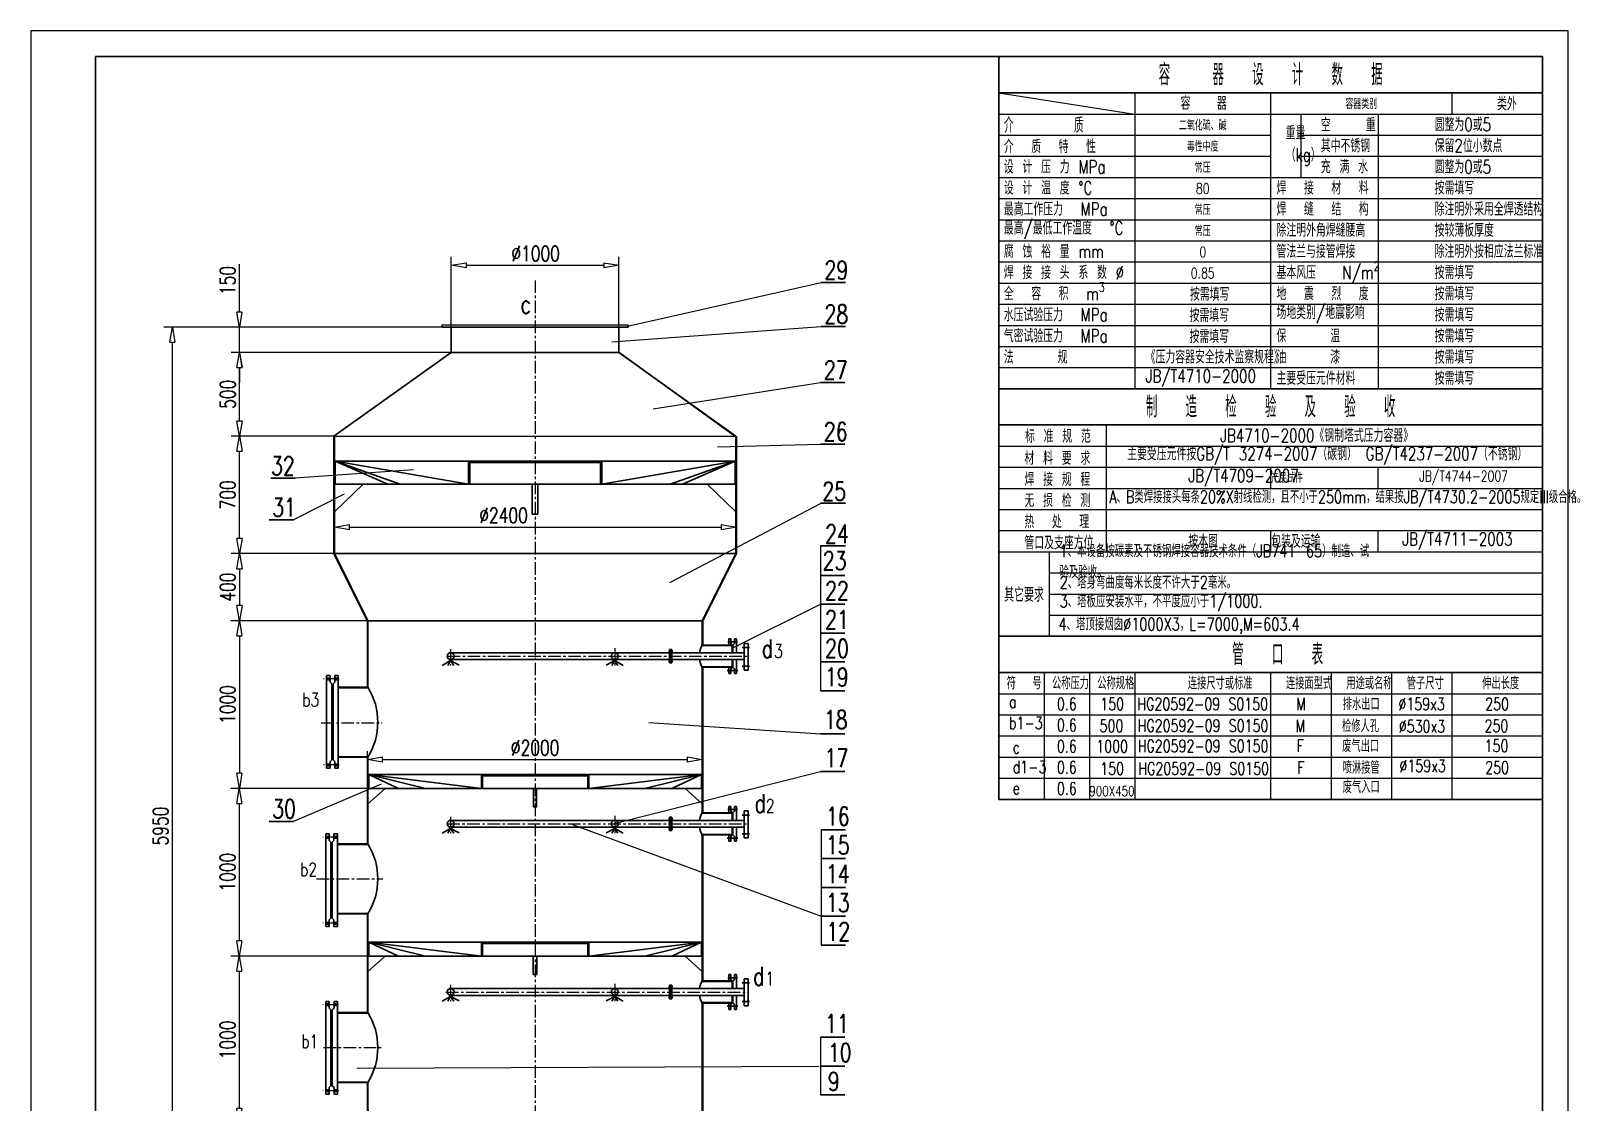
# Model space of a CAD drawing. Header units: inches. Extents: x -49906 to 274435, y 31852 to 49661.
# Drawn here: x 84216 to 93386, y 38444 to 44834 of the extents above; entities that cross this region are included whole.
import ezdxf
from ezdxf.enums import TextEntityAlignment as Align

# ---------------------------------------------------------------- set-up
doc = ezdxf.new("R2010")
doc.units = ezdxf.units.IN
doc.header["$LTSCALE"] = 60
doc.header["$MEASUREMENT"] = 0
doc.linetypes.add('CENTER', pattern=[2, 1.25, -0.25, 0.25, -0.25])
for name, color, linetype in [('cen', 1, 'CENTER'), ('文字', 3, 'Continuous'), ('细实线', 7, 'Continuous')]:
    doc.layers.add(name, color=color, linetype=linetype)
doc.layers.add('粗实线', color=7, linetype='Continuous', lineweight=30)
doc.styles.get("Standard").update_dxf_attribs({"font": 'txt.shx', "width": 0.75, "bigfont": 'hztxt.shx'})
doc.styles.add('中文', font='txt.shx', dxfattribs={"width": 0.75, "bigfont": 'gbcbig.shx'})
doc.dimstyles.new('ST1-1', dxfattribs={"dimtxt": 90, "dimasz": 90, "dimexe": 50, "dimexo": 0, "dimgap": 25, "dimtad": 1, "dimtxsty": 'Standard', "dimblk": 'CLOSEDBLANK', "dimcen": 3, "dimadec": 0, "dimazin": 0, "dimtfac": 1, "dimtmove": 0, "dimatfit": 3, "dimfxl": 1, "dimarcsym": 1})

# ---------------------------------------------------------------- blocks, each defined once
blk = doc.blocks.new('_CLOSEDBLANK')
at = {"color": 0, "linetype": 'ByBlock'}
for p, q in [((-1, 0.17), (0, 0)), ((-1, 0.17), (-1, -0.17)), ((0, 0), (-1, -0.17))]:
    blk.add_line(p, q, dxfattribs=at)
blk = doc.blocks.new('*D278')
at = {"layer": 'Defpoints', "color": 0}
for p in [(85461, 43065.7), (86670, 43065.7), (86527.5, 42915.7)]:
    blk.add_point(p, dxfattribs=at)
at = {"layer": '细实线', "color": 0, "lineweight": -2}
for p, q in [((85461, 43155.7), (85461, 43441.9)), ((86670, 43065.7), (85411, 43065.7)), ((85461, 42915.7), (85461, 43065.7)), ((86527.5, 42915.7), (85411, 42915.7)), ((85461, 42825.7), (85461, 42735.7))]:
    blk.add_line(p, q, dxfattribs=at)
at = {"layer": '细实线', "color": 0, "lineweight": -2, "xscale": 90, "yscale": 90, "zscale": 90}
for p, rotation in [((85461, 43065.7), 270), ((85461, 42915.7), 90)]:
    blk.add_blockref('_CLOSEDBLANK', p, dxfattribs=dict(at, rotation=rotation))
at = {"layer": '细实线', "color": 0, "insert": (85391, 43343.8), "char_height": 90, "attachment_point": 5, "rotation": 90, "style": '中文'}
blk.add_mtext('150', dxfattribs=at)
blk = doc.blocks.new('*D302')
at = {"layer": 'Defpoints', "color": 0}
for p in [(85461.2, 42415.7), (86027.5, 42415.7), (86027.5, 41715.7)]:
    blk.add_point(p, dxfattribs=at)
at = {"layer": '细实线', "color": 0, "lineweight": -2}
for p, q in [((86027.5, 42415.7), (85411.2, 42415.7)), ((85461.2, 41805.7), (85461.2, 42325.7)), ((86027.5, 41715.7), (85411.2, 41715.7))]:
    blk.add_line(p, q, dxfattribs=at)
at = {"layer": '细实线', "color": 0, "lineweight": -2, "xscale": 90, "yscale": 90, "zscale": 90}
for p, rotation in [((85461.2, 42415.7), 90), ((85461.2, 41715.7), 270)]:
    blk.add_blockref('_CLOSEDBLANK', p, dxfattribs=dict(at, rotation=rotation))
at = {"layer": '细实线', "color": 0, "insert": (85391.2, 42065.7), "char_height": 90, "attachment_point": 5, "rotation": 90, "style": '中文'}
blk.add_mtext('700', dxfattribs=at)
blk = doc.blocks.new('*D303')
at = {"layer": 'Defpoints', "color": 0}
for p in [(86227.5, 41315.7), (85460.5, 40315.7), (86227.5, 40315.7)]:
    blk.add_point(p, dxfattribs=at)
at = {"layer": '细实线', "color": 0, "lineweight": -2}
for p, q in [((86227.5, 41315.7), (85410.5, 41315.7)), ((85460.5, 41225.7), (85460.5, 40405.7)), ((86227.5, 40315.7), (85410.5, 40315.7))]:
    blk.add_line(p, q, dxfattribs=at)
at = {"layer": '细实线', "color": 0, "lineweight": -2, "xscale": 90, "yscale": 90, "zscale": 90}
for p, rotation in [((85460.5, 41315.7), 90), ((85460.5, 40315.7), 270)]:
    blk.add_blockref('_CLOSEDBLANK', p, dxfattribs=dict(at, rotation=rotation))
at = {"layer": '细实线', "color": 0, "insert": (85390.5, 40815.7), "char_height": 90, "attachment_point": 5, "rotation": 90, "style": '中文'}
blk.add_mtext('1000', dxfattribs=at)
blk = doc.blocks.new('*D279')
at = {"layer": 'Defpoints', "color": 0}
for p in [(86027.5, 41715.7), (85461.2, 41315.7), (86027.5, 41315.7)]:
    blk.add_point(p, dxfattribs=at)
at = {"layer": '细实线', "color": 0, "lineweight": -2}
for p, q in [((86027.5, 41715.7), (85411.2, 41715.7)), ((85461.2, 41625.7), (85461.2, 41405.7)), ((86027.5, 41315.7), (85411.2, 41315.7))]:
    blk.add_line(p, q, dxfattribs=at)
at = {"layer": '细实线', "color": 0, "lineweight": -2, "xscale": 90, "yscale": 90, "zscale": 90}
for p, rotation in [((85461.2, 41715.7), 90), ((85461.2, 41315.7), 270)]:
    blk.add_blockref('_CLOSEDBLANK', p, dxfattribs=dict(at, rotation=rotation))
at = {"layer": '细实线', "color": 0, "insert": (85391.2, 41515.7), "char_height": 90, "attachment_point": 5, "rotation": 90, "style": '中文'}
blk.add_mtext('400', dxfattribs=at)
blk = doc.blocks.new('*D280')
at = {"layer": 'Defpoints', "color": 0}
for p in [(85461.7, 42915.7), (86724.5, 42915.7), (86027.5, 42415.7)]:
    blk.add_point(p, dxfattribs=at)
at = {"layer": '细实线', "color": 0, "lineweight": -2}
for p, q in [((86724.5, 42915.7), (85411.7, 42915.7)), ((85461.7, 42505.7), (85461.7, 42825.7)), ((86027.5, 42415.7), (85411.7, 42415.7))]:
    blk.add_line(p, q, dxfattribs=at)
at = {"layer": '细实线', "color": 0, "lineweight": -2, "xscale": 90, "yscale": 90, "zscale": 90}
for p, rotation in [((85461.7, 42915.7), 90), ((85461.7, 42415.7), 270)]:
    blk.add_blockref('_CLOSEDBLANK', p, dxfattribs=dict(at, rotation=rotation))
at = {"layer": '细实线', "color": 0, "insert": (85391.7, 42665.7), "char_height": 90, "attachment_point": 5, "rotation": 90, "style": '中文'}
blk.add_mtext('500', dxfattribs=at)
blk = doc.blocks.new('*D304')
at = {"layer": 'Defpoints', "color": 0}
for p in [(86227.5, 40315.7), (85459.9, 39315.7), (86227.5, 39315.7)]:
    blk.add_point(p, dxfattribs=at)
at = {"layer": '细实线', "color": 0, "lineweight": -2}
for p, q in [((86227.5, 40315.7), (85409.9, 40315.7)), ((85459.9, 40225.7), (85459.9, 39405.7)), ((86227.5, 39315.7), (85409.9, 39315.7))]:
    blk.add_line(p, q, dxfattribs=at)
at = {"layer": '细实线', "color": 0, "lineweight": -2, "xscale": 90, "yscale": 90, "zscale": 90}
for p, rotation in [((85459.9, 40315.7), 90), ((85459.9, 39315.7), 270)]:
    blk.add_blockref('_CLOSEDBLANK', p, dxfattribs=dict(at, rotation=rotation))
at = {"layer": '细实线', "color": 0, "insert": (85389.9, 39815.7), "char_height": 90, "attachment_point": 5, "rotation": 90, "style": '中文'}
blk.add_mtext('1000', dxfattribs=at)
blk = doc.blocks.new('*D281')
at = {"layer": 'Defpoints', "color": 0}
for p in [(86449.5, 39315.7), (85459.9, 38315.7), (85681.9, 38315.7)]:
    blk.add_point(p, dxfattribs=at)
at = {"layer": '细实线', "color": 0, "lineweight": -2}
for p, q in [((86449.5, 39315.7), (85409.9, 39315.7)), ((85459.9, 39225.7), (85459.9, 38405.7)), ((85681.9, 38315.7), (85409.9, 38315.7))]:
    blk.add_line(p, q, dxfattribs=at)
at = {"layer": '细实线', "color": 0, "lineweight": -2, "xscale": 90, "yscale": 90, "zscale": 90}
for p, rotation in [((85459.9, 39315.7), 90), ((85459.9, 38315.7), 270)]:
    blk.add_blockref('_CLOSEDBLANK', p, dxfattribs=dict(at, rotation=rotation))
at = {"layer": '细实线', "color": 0, "insert": (85389.9, 38815.7), "char_height": 90, "attachment_point": 5, "rotation": 90, "style": '中文'}
blk.add_mtext('1000', dxfattribs=at)
blk = doc.blocks.new('*D283')
at = {"layer": 'Defpoints', "color": 0}
for p in [(85060.9, 43065.7), (86402.5, 43065.7), (86402.5, 37115.7)]:
    blk.add_point(p, dxfattribs=at)
at = {"layer": '细实线', "color": 0, "lineweight": -2}
for p, q in [((86402.5, 43065.7), (85010.9, 43065.7)), ((85060.9, 37205.7), (85060.9, 42975.7)), ((86402.5, 37115.7), (85010.9, 37115.7))]:
    blk.add_line(p, q, dxfattribs=at)
at = {"layer": '细实线', "color": 0, "lineweight": -2, "xscale": 90, "yscale": 90, "zscale": 90}
for p, rotation in [((85060.9, 43065.7), 90), ((85060.9, 37115.7), 270)]:
    blk.add_blockref('_CLOSEDBLANK', p, dxfattribs=dict(at, rotation=rotation))
at = {"layer": '细实线', "color": 0, "insert": (84990.9, 40090.7), "char_height": 90, "attachment_point": 5, "rotation": 90, "style": '中文'}
blk.add_mtext('5950', dxfattribs=at)
blk = doc.blocks.new('*D275')
at = {"layer": 'Defpoints', "color": 0}
for p in [(87724.5, 43435.1), (86724.5, 42915.7), (87724.5, 42915.7)]:
    blk.add_point(p, dxfattribs=at)
at = {"layer": '细实线', "color": 0, "lineweight": -2}
for p, q in [((86724.5, 42915.7), (86724.5, 43485.1)), ((87724.5, 42915.7), (87724.5, 43485.1)), ((86814.5, 43435.1), (87634.5, 43435.1))]:
    blk.add_line(p, q, dxfattribs=at)
at = {"layer": '细实线', "color": 0, "lineweight": -2, "xscale": 90, "yscale": 90, "zscale": 90, "rotation": 180}
blk.add_blockref('_CLOSEDBLANK', (86724.5, 43435.1), dxfattribs=at)
at = {"layer": '细实线', "color": 0, "lineweight": -2, "xscale": 90, "yscale": 90, "zscale": 90}
blk.add_blockref('_CLOSEDBLANK', (87724.5, 43435.1), dxfattribs=at)
at = {"layer": '细实线', "color": 0, "insert": (87227.5, 43505.1), "char_height": 90, "attachment_point": 5, "style": '中文'}
blk.add_mtext('%%C1000', dxfattribs=at)
blk = doc.blocks.new('*D276')
at = {"layer": 'Defpoints', "color": 0}
for p in [(86027.5, 42415.7), (88424.5, 42416.9), (88424.5, 41873.4)]:
    blk.add_point(p, dxfattribs=at)
at = {"layer": '细实线', "color": 0, "lineweight": -2}
for p, q in [((86027.5, 42415.7), (86027.5, 41823.4)), ((88424.5, 42416.9), (88424.5, 41823.4)), ((86117.5, 41873.4), (88334.5, 41873.4))]:
    blk.add_line(p, q, dxfattribs=at)
at = {"layer": '细实线', "color": 0, "lineweight": -2, "xscale": 90, "yscale": 90, "zscale": 90, "rotation": 180}
blk.add_blockref('_CLOSEDBLANK', (86027.5, 41873.4), dxfattribs=at)
at = {"layer": '细实线', "color": 0, "lineweight": -2, "xscale": 90, "yscale": 90, "zscale": 90}
blk.add_blockref('_CLOSEDBLANK', (88424.5, 41873.4), dxfattribs=at)
at = {"layer": '细实线', "color": 0, "insert": (87036.2, 41943.4), "char_height": 90, "attachment_point": 5, "style": '中文'}
blk.add_mtext('%%C2400', dxfattribs=at)
blk = doc.blocks.new('*D277')
at = {"layer": 'Defpoints', "color": 0}
for p in [(88221.5, 40635.2), (88221.5, 40487.5), (86224.5, 40346.1)]:
    blk.add_point(p, dxfattribs=at)
at = {"layer": '细实线', "color": 0, "lineweight": -2}
for p, q in [((88221.5, 40635.2), (88221.5, 40437.5)), ((86224.5, 40346.1), (86224.5, 40537.5)), ((86314.5, 40487.5), (88131.5, 40487.5))]:
    blk.add_line(p, q, dxfattribs=at)
at = {"layer": '细实线', "color": 0, "lineweight": -2, "xscale": 90, "yscale": 90, "zscale": 90, "rotation": 180}
blk.add_blockref('_CLOSEDBLANK', (86224.5, 40487.5), dxfattribs=at)
at = {"layer": '细实线', "color": 0, "lineweight": -2, "xscale": 90, "yscale": 90, "zscale": 90}
blk.add_blockref('_CLOSEDBLANK', (88221.5, 40487.5), dxfattribs=at)
at = {"layer": '细实线', "color": 0, "insert": (87224.5, 40557.5), "char_height": 90, "attachment_point": 5, "style": '中文'}
blk.add_mtext('%%C2000', dxfattribs=at)

msp = doc.modelspace()

# ---------------------------------------------------------------- linework, layer by layer
at = {"layer": 'cen'}
for p, q in [((87224.514, 43344.926), (87224.514, 37038.003)), ((86702.637, 41104.181), (88496.478, 41104.181)), ((86720.721, 41146.744), (86720.721, 41048.62)), ((87699.285, 41151.441), (87699.285, 41048.62)), ((88020.477, 41134.348), (88045.155, 41134.348)), ((88020.481, 41074.04), (88045.707, 41074.04)), ((86055.386, 40968.574), (85962.454, 40968.574)), ((85949.153, 40707.37), (86312.072, 40707.37)), ((86055.386, 40455.008), (85962.454, 40455.008)), ((86700.158, 40104.181), (88496.478, 40104.181)), ((86720.721, 40146.73), (86720.721, 40048.605)), ((87699.285, 40151.427), (87699.285, 40048.605)), ((88020.477, 40134.348), (88045.155, 40134.348)), ((88020.481, 40074.04), (88045.707, 40074.04)), ((86050.83, 40024.351), (85957.898, 40024.351)), ((85920.815, 39776.293), (86315.272, 39776.293)), ((86050.83, 39510.785), (85957.898, 39510.785)), ((86692.588, 39101.181), (88496.478, 39101.181)), ((86720.721, 39144.75), (86720.721, 39046.625)), ((87699.285, 39149.447), (87699.285, 39046.625)), ((88020.477, 39131.348), (88045.155, 39131.348)), ((88020.481, 39071.04), (88045.707, 39071.04)), ((86050.903, 39025.695), (85957.971, 39025.695)), ((85962.114, 38769.924), (86307.652, 38769.924)), ((86050.903, 38512.129), (85957.971, 38512.129))]:
    msp.add_line(p, q, dxfattribs=at)
at = {"layer": '文字'}
msp.add_lwpolyline([(84216.48, 44833.694), (84216.48, 31851.534), (93385.806, 31851.534), (93385.806, 44833.694)], close=True, dxfattribs=at)
at = {"layer": '粗实线'}
for p, q in [((89990.5, 44679.328), (89990.5, 40250.043)), ((89990.5, 44679.328), (93231.44, 44679.328)), ((89990.5, 44463.265), (93231.44, 44463.265)), ((88929.539, 43332.538), (89074.539, 43332.538)), ((87779.024, 43078.602), (86670.004, 43079.539)), ((86670.004, 43079.539), (86670.004, 43065.693)), ((87779.024, 43065.693), (86670.004, 43065.693)), ((86724.514, 42915.693), (86724.514, 43064.451)), ((87724.514, 42915.693), (87724.514, 43064.451)), ((87779.024, 43078.602), (87779.024, 43065.693)), ((88929.539, 43069.521), (89074.539, 43069.521)), ((86724.514, 42915.693), (86024.514, 42416.936)), ((86724.514, 42915.693), (87724.514, 42915.693)), ((87724.514, 42915.693), (88421.514, 42415.693)), ((87726.246, 42914.451), (88418.514, 42414.451)), ((88925.784, 42735.669), (89070.784, 42735.669)), ((89990.5, 42698.753), (93231.44, 42698.753)), ((89990.5, 42482.69), (93231.44, 42482.69)), ((86024.514, 42416.936), (86024.514, 41714.985)), ((86027.514, 42415.693), (88418.514, 42414.451)), ((86027.514, 42415.693), (86027.514, 41715.693)), ((88421.514, 42415.693), (88421.514, 41715.693)), ((88424.514, 42416.936), (88424.514, 41714.985)), ((88925.784, 42368.676), (89070.784, 42368.676)), ((86032.461, 42267.161), (86420.146, 42128.865)), ((86032.461, 42267.161), (86827.356, 42128.865)), ((86032.461, 42128.865), (86032.461, 42267.161)), ((86032.461, 42267.161), (86345.085, 42128.865)), ((86827.356, 42128.865), (86827.356, 42267.161)), ((86835.573, 42258.886), (86827.356, 42267.161)), ((86835.573, 42128.865), (86835.573, 42258.886)), ((86835.573, 42258.886), (87224.514, 42258.886)), ((87613.455, 42258.886), (87224.514, 42258.886)), ((87613.455, 42258.886), (87621.672, 42267.161)), ((87613.455, 42128.865), (87613.455, 42258.886)), ((88416.567, 42267.161), (87621.672, 42128.865)), ((87621.672, 42128.865), (87621.672, 42267.161)), ((88416.567, 42267.161), (88028.882, 42128.865)), ((88416.567, 42267.161), (88103.943, 42128.865)), ((88416.567, 42128.865), (88416.567, 42267.161)), ((85793.949, 42164.693), (85648.949, 42164.693)), ((86198.518, 42128.865), (86027.514, 41963.888)), ((88250.51, 42128.865), (88421.514, 41963.888)), ((88925.784, 42016.436), (89076.319, 42016.436)), ((85783.099, 41916.848), (85638.099, 41916.848)), ((87206.761, 41951.053), (87241.177, 41951.053)), ((88925.784, 41762.549), (89076.319, 41762.549)), ((86024.831, 41714.352), (86024.514, 41714.985)), ((86024.831, 41714.352), (86224.514, 41314.985)), ((86027.514, 41715.693), (88421.514, 41715.693)), ((86027.514, 41715.693), (86227.514, 41315.693)), ((88421.514, 41715.693), (88221.514, 41315.693)), ((88424.197, 41714.352), (88224.514, 41314.985)), ((88925.784, 41585.295), (89070.784, 41585.295)), ((88925.784, 41413.377), (89070.784, 41413.377)), ((86224.514, 41314.985), (86224.514, 40918.43)), ((86227.514, 41315.693), (87921.514, 41315.693)), ((86227.514, 41315.693), (86227.514, 41315.693)), ((86227.514, 41315.693), (86227.514, 41315.693)), ((86227.514, 41315.693), (86227.514, 40918.43)), ((87861.175, 41315.693), (88221.514, 41315.693)), ((88221.514, 41315.693), (88221.514, 41170.158)), ((88224.514, 41314.985), (88224.514, 41170.158)), ((88372.827, 41189.154), (88432.273, 41189.154)), ((88380.562, 41207.832), (88380.562, 41170.158)), ((88392.177, 41207.832), (88380.562, 41207.832)), ((88392.177, 41179.224), (88392.177, 41207.832)), ((88400.552, 41170.158), (88392.177, 41179.224)), ((88404.524, 41170.158), (88412.9, 41179.224)), ((88412.9, 41207.832), (88424.514, 41207.832)), ((88412.9, 41179.224), (88412.9, 41207.832)), ((88424.514, 41207.832), (88424.514, 41124.181)), ((88470.988, 41179.893), (88470.988, 41124.893)), ((88495.853, 41179.893), (88470.988, 41179.893)), ((88495.853, 41124.893), (88495.853, 41179.893)), ((88495.853, 41124.893), (88495.853, 41179.893)), ((88925.784, 41241.459), (89070.784, 41241.459)), ((89990.5, 41222.325), (93231.44, 41222.325)), ((86713.564, 41084.181), (88025.893, 41084.181)), ((86716.257, 41124.181), (88025.893, 41124.181)), ((88025.893, 41144.586), (88025.893, 41063.776)), ((88025.893, 41144.586), (88040.748, 41144.586)), ((88033.321, 41144.586), (88033.321, 41063.776)), ((88040.748, 41144.586), (88040.748, 41063.776)), ((88040.748, 41124.181), (88470.988, 41124.181)), ((88040.748, 41084.181), (88470.988, 41084.181)), ((88219.704, 41167.158), (88400.552, 41167.158)), ((88221.514, 41170.158), (88400.552, 41170.158)), ((88400.552, 41124.181), (88400.552, 41170.158)), ((88400.552, 41084.181), (88400.552, 41038.204)), ((88404.524, 41124.181), (88404.524, 41170.158)), ((88404.524, 41084.181), (88404.524, 41038.204)), ((88424.514, 41000.531), (88424.514, 41084.181)), ((88503.313, 41155.532), (88458.556, 41155.532)), ((88470.988, 41124.893), (88470.988, 41019.893)), ((88495.853, 41124.893), (88495.853, 41154.409)), ((88495.853, 41124.893), (88495.853, 41154.409)), ((88495.853, 41019.893), (88495.853, 41124.893)), ((85981.166, 40988.218), (85981.166, 40732.041)), ((86001.307, 40988.218), (85981.166, 40988.218)), ((86001.307, 40948.324), (86001.307, 40988.218)), ((86029.546, 40948.324), (86029.546, 40988.218)), ((86029.546, 40988.218), (86049.686, 40988.218)), ((86049.686, 40988.218), (86049.686, 40489.041)), ((86720.721, 41077.252), (86670.543, 41048.68)), ((86720.721, 41077.252), (86703.219, 41048.68)), ((86720.721, 41077.252), (86738.816, 41049.051)), ((86720.721, 41077.252), (86771.485, 41049.733)), ((87699.285, 41077.252), (87648.521, 41049.733)), ((87699.285, 41077.252), (87681.19, 41049.051)), ((87699.285, 41077.252), (87716.788, 41048.68)), ((87699.285, 41077.252), (87749.464, 41048.68)), ((88025.893, 41063.776), (88040.748, 41063.776)), ((88219.704, 41041.204), (88400.552, 41041.204)), ((88221.514, 41038.204), (88221.514, 40170.158)), ((88221.514, 41038.204), (88400.552, 41038.204)), ((88224.514, 41038.204), (88224.514, 40170.158)), ((88369.376, 41019.209), (88433.098, 41019.209)), ((88380.562, 41000.531), (88380.562, 41038.204)), ((88392.177, 41000.531), (88380.562, 41000.531)), ((88400.552, 41038.204), (88392.177, 41029.138)), ((88392.177, 41029.138), (88392.177, 41000.531)), ((88404.524, 41038.204), (88412.9, 41029.138)), ((88412.9, 41029.138), (88412.9, 41000.531)), ((88412.9, 41000.531), (88424.514, 41000.531)), ((88503.313, 41044.255), (88458.556, 41044.255)), ((88495.853, 41019.893), (88470.988, 41019.893)), ((88925.784, 41069.54), (89070.784, 41069.54)), ((89990.5, 41006.263), (93231.44, 41006.263)), ((86001.307, 40973.637), (85981.166, 40973.637)), ((86001.307, 40963.512), (85981.166, 40963.512)), ((86001.307, 40948.324), (86011.432, 40938.199)), ((86011.432, 40732.041), (86011.432, 40938.199)), ((86029.546, 40948.324), (86019.421, 40938.199)), ((86019.421, 40732.041), (86019.421, 40938.199)), ((86019.421, 40485.383), (86019.421, 40914.291)), ((86029.546, 40973.637), (86049.686, 40973.637)), ((86029.546, 40963.512), (86049.686, 40963.512)), ((86050.881, 40918.43), (86227.514, 40918.43)), ((86050.881, 40915.43), (86229.331, 40915.43)), ((88925.784, 40897.622), (89070.784, 40897.622)), ((85981.166, 40809.83), (85981.166, 40435.364)), ((86011.432, 40485.383), (86011.432, 40801.225)), ((88925.784, 40641.484), (89070.784, 40641.484)), ((85981.166, 40489.041), (85981.166, 40435.364)), ((86001.307, 40460.07), (85981.166, 40460.07)), ((86001.307, 40449.945), (85981.166, 40449.945)), ((86001.307, 40475.258), (86011.432, 40485.383)), ((86001.307, 40435.364), (86001.307, 40475.258)), ((86029.546, 40475.258), (86019.421, 40485.383)), ((86029.546, 40435.364), (86029.546, 40475.258)), ((86029.546, 40460.07), (86049.686, 40460.07)), ((86029.546, 40449.945), (86049.686, 40449.945)), ((86049.686, 40489.041), (86049.686, 40435.364)), ((86049.686, 40489.041), (86049.686, 40435.364)), ((86050.881, 40504.454), (86229.331, 40504.454)), ((86050.881, 40501.454), (86227.514, 40501.454)), ((86224.514, 40501.454), (86224.514, 39981.072)), ((86227.514, 40501.454), (86227.514, 39981.072)), ((86001.307, 40435.364), (85981.166, 40435.364)), ((86029.546, 40435.364), (86049.686, 40435.364)), ((86232.993, 40399.21), (86232.993, 40315.693)), ((86232.993, 40399.21), (86409.804, 40315.693)), ((86232.993, 40399.21), (86570.284, 40315.693)), ((86232.993, 40399.21), (86904.312, 40315.693)), ((86904.312, 40399.21), (86904.312, 40315.693)), ((86910.261, 40391.02), (86904.312, 40399.21)), ((86910.261, 40391.02), (86910.261, 40315.693)), ((86910.261, 40391.02), (87224.514, 40391.02)), ((87538.767, 40391.02), (87224.514, 40391.02)), ((87538.767, 40391.02), (87544.716, 40399.21)), ((87538.767, 40391.02), (87538.767, 40315.693)), ((87544.716, 40399.21), (87544.716, 40315.693)), ((88216.035, 40399.21), (87544.716, 40315.693)), ((88216.035, 40399.21), (87878.744, 40315.693)), ((88216.035, 40399.21), (88039.224, 40315.693)), ((88216.035, 40399.21), (88216.035, 40315.693)), ((88925.784, 40415.719), (89070.784, 40415.719)), ((86227.514, 40222.889), (86330.312, 40315.693)), ((88220.14, 40224.13), (88118.716, 40315.693)), ((88219.704, 40167.158), (88400.552, 40167.158)), ((88221.514, 40170.158), (88400.552, 40170.158)), ((88372.827, 40189.154), (88432.273, 40189.154)), ((88380.562, 40207.832), (88380.562, 40170.158)), ((88392.177, 40207.832), (88380.562, 40207.832)), ((88392.177, 40179.224), (88392.177, 40207.832)), ((88400.552, 40170.158), (88392.177, 40179.224)), ((88400.552, 40124.181), (88400.552, 40170.158)), ((88404.524, 40170.158), (88412.9, 40179.224)), ((88404.524, 40124.181), (88404.524, 40170.158)), ((88412.9, 40207.832), (88424.514, 40207.832)), ((88412.9, 40179.224), (88412.9, 40207.832)), ((88424.514, 40207.832), (88424.514, 40124.181)), ((88470.988, 40180.76), (88470.988, 40125.76)), ((88495.853, 40180.76), (88470.988, 40180.76)), ((88495.853, 40125.76), (88495.853, 40180.76)), ((88495.853, 40125.76), (88495.853, 40180.76)), ((89990.5, 40250.043), (93231.44, 40250.043)), ((89990.5, 40250.043), (93231.44, 40250.043)), ((85783.099, 40118.961), (85638.099, 40118.961)), ((86720.721, 40077.238), (86670.543, 40048.665)), ((86720.721, 40077.238), (86703.219, 40048.665)), ((86716.87, 40124.181), (88025.893, 40124.181)), ((86720.721, 40077.238), (86738.816, 40049.037)), ((86720.721, 40077.238), (86771.485, 40049.719)), ((86724.943, 40084.181), (88025.893, 40084.181)), ((87699.285, 40077.238), (87648.521, 40049.719)), ((87699.285, 40077.238), (87681.19, 40049.037)), ((87699.285, 40077.238), (87716.788, 40048.665)), ((87699.285, 40077.238), (87749.464, 40048.665)), ((88025.893, 40144.586), (88025.893, 40063.776)), ((88025.893, 40144.586), (88040.748, 40144.586)), ((88033.321, 40144.586), (88033.321, 40063.776)), ((88040.748, 40144.586), (88040.748, 40063.776)), ((88040.748, 40124.181), (88470.988, 40124.181)), ((88040.748, 40084.181), (88470.988, 40084.181)), ((88400.552, 40084.181), (88400.552, 40038.204)), ((88404.524, 40084.181), (88404.524, 40038.204)), ((88424.514, 40000.531), (88424.514, 40084.181)), ((88503.313, 40156.399), (88458.556, 40156.399)), ((88470.988, 40125.76), (88470.988, 40020.76)), ((88495.853, 40125.76), (88495.853, 40155.277)), ((88495.853, 40125.76), (88495.853, 40155.277)), ((88495.853, 40020.76), (88495.853, 40125.76)), ((85976.61, 40043.995), (85976.61, 39787.818)), ((85996.751, 40043.995), (85976.61, 40043.995)), ((85996.751, 40029.414), (85976.61, 40029.414)), ((85996.751, 40019.289), (85976.61, 40019.289)), ((85996.751, 40004.101), (85996.751, 40043.995)), ((85996.751, 40004.101), (86006.876, 39993.976)), ((86006.876, 39787.818), (86006.876, 39993.976)), ((86024.989, 40004.101), (86014.864, 39993.976)), ((86014.864, 39787.818), (86014.864, 39993.976)), ((86024.989, 40004.101), (86024.989, 40043.995)), ((86024.989, 40043.995), (86045.13, 40043.995)), ((86024.989, 40029.414), (86045.13, 40029.414)), ((86024.989, 40019.289), (86045.13, 40019.289)), ((86045.13, 40043.995), (86045.13, 39544.818)), ((86050.881, 39984.072), (86227.514, 39984.072)), ((86050.881, 39981.072), (86229.331, 39981.072)), ((88025.893, 40063.776), (88040.748, 40063.776)), ((88219.704, 40041.204), (88400.552, 40041.204)), ((88221.514, 40038.204), (88221.514, 39167.158)), ((88221.514, 40038.204), (88400.552, 40038.204)), ((88224.514, 40038.204), (88224.514, 39167.158)), ((88369.376, 40019.209), (88433.098, 40019.209)), ((88380.562, 40000.531), (88380.562, 40038.204)), ((88392.177, 40000.531), (88380.562, 40000.531)), ((88400.552, 40038.204), (88392.177, 40029.138)), ((88392.177, 40029.138), (88392.177, 40000.531)), ((88404.524, 40038.204), (88412.9, 40029.138)), ((88412.9, 40029.138), (88412.9, 40000.531)), ((88412.9, 40000.531), (88424.514, 40000.531)), ((88503.313, 40045.122), (88458.556, 40045.122)), ((88495.853, 40020.76), (88470.988, 40020.76)), ((88930.633, 40068.542), (89075.633, 40068.542)), ((86014.864, 39541.16), (86014.864, 39970.068)), ((88930.633, 39896.623), (89075.633, 39896.623)), ((85976.61, 39865.607), (85976.61, 39491.141)), ((86006.876, 39541.16), (86006.876, 39857.002)), ((88930.633, 39724.705), (89075.633, 39724.705)), ((85976.61, 39544.818), (85976.61, 39491.141)), ((85996.751, 39531.035), (86006.876, 39541.16)), ((85996.751, 39491.141), (85996.751, 39531.035)), ((86024.989, 39531.035), (86014.864, 39541.16)), ((86024.989, 39491.141), (86024.989, 39531.035)), ((86045.13, 39544.818), (86045.13, 39491.141)), ((86045.13, 39544.818), (86045.13, 39491.141)), ((86050.881, 39570.097), (86229.331, 39570.097)), ((86050.881, 39567.097), (86227.514, 39567.097)), ((86224.514, 39567.097), (86224.514, 38978.411)), ((86227.514, 39567.097), (86227.514, 38978.411)), ((88930.633, 39552.787), (89075.633, 39552.787)), ((85996.751, 39515.847), (85976.61, 39515.847)), ((85996.751, 39505.722), (85976.61, 39505.722)), ((85996.751, 39491.141), (85976.61, 39491.141)), ((86024.989, 39515.847), (86045.13, 39515.847)), ((86024.989, 39505.722), (86045.13, 39505.722)), ((86024.989, 39491.141), (86045.13, 39491.141)), ((86232.993, 39399.21), (86232.993, 39315.693)), ((86232.993, 39399.21), (86409.804, 39315.693)), ((86232.993, 39399.21), (86570.284, 39315.693)), ((86232.993, 39399.21), (86904.312, 39315.693)), ((86904.312, 39399.21), (86904.312, 39315.693)), ((86910.261, 39391.02), (86904.312, 39399.21)), ((86910.261, 39391.02), (86910.261, 39315.693)), ((86910.261, 39391.02), (87224.514, 39391.02)), ((87538.767, 39391.02), (87224.514, 39391.02)), ((87538.767, 39391.02), (87544.716, 39399.21)), ((87538.767, 39391.02), (87538.767, 39315.693)), ((87544.716, 39399.21), (87544.716, 39315.693)), ((88216.035, 39399.21), (87544.716, 39315.693)), ((88216.035, 39399.21), (87878.744, 39315.693)), ((88216.035, 39399.21), (88039.224, 39315.693)), ((88216.035, 39399.21), (88216.035, 39315.693)), ((88930.633, 39380.868), (89075.633, 39380.868)), ((86227.514, 39222.889), (86330.312, 39315.693)), ((88221.514, 39222.889), (88118.716, 39315.693)), ((88219.704, 39164.158), (88400.552, 39164.158)), ((88221.514, 39167.158), (88400.552, 39167.158)), ((88372.827, 39186.154), (88432.273, 39186.154)), ((88380.562, 39204.832), (88380.562, 39167.158)), ((88392.177, 39204.832), (88380.562, 39204.832)), ((88392.177, 39176.224), (88392.177, 39204.832)), ((88400.552, 39167.158), (88392.177, 39176.224)), ((88400.552, 39121.181), (88400.552, 39167.158)), ((88404.524, 39167.158), (88412.9, 39176.224)), ((88404.524, 39121.181), (88404.524, 39167.158)), ((88412.9, 39204.832), (88424.514, 39204.832)), ((88412.9, 39176.224), (88412.9, 39204.832)), ((88424.514, 39204.832), (88424.514, 39121.181)), ((88503.313, 39154.985), (88458.556, 39154.985)), ((88470.988, 39179.347), (88470.988, 39124.347)), ((88495.853, 39179.347), (88470.988, 39179.347)), ((88495.853, 39124.347), (88495.853, 39179.347)), ((88495.853, 39124.347), (88495.853, 39179.347)), ((88495.853, 39124.347), (88495.853, 39153.863)), ((88495.853, 39124.347), (88495.853, 39153.863)), ((86720.721, 39075.257), (86670.543, 39046.685)), ((86720.721, 39075.257), (86703.219, 39046.685)), ((86713.097, 39121.181), (88025.893, 39121.181)), ((86713.564, 39081.181), (88025.893, 39081.181)), ((86720.721, 39075.257), (86738.816, 39047.057)), ((86720.721, 39075.257), (86771.485, 39047.739)), ((87699.285, 39075.257), (87648.521, 39047.739)), ((87699.285, 39075.257), (87681.19, 39047.057)), ((87699.285, 39075.257), (87716.788, 39046.685)), ((87699.285, 39075.257), (87749.464, 39046.685)), ((88025.893, 39141.586), (88025.893, 39060.776)), ((88025.893, 39141.586), (88040.748, 39141.586)), ((88033.321, 39141.586), (88033.321, 39060.776)), ((88040.748, 39141.586), (88040.748, 39060.776)), ((88040.748, 39121.181), (88470.988, 39121.181)), ((88040.748, 39081.181), (88470.988, 39081.181)), ((88400.552, 39081.181), (88400.552, 39035.204)), ((88404.524, 39081.181), (88404.524, 39035.204)), ((88424.514, 38997.531), (88424.514, 39081.181)), ((88470.988, 39124.347), (88470.988, 39019.347)), ((88495.853, 39019.347), (88495.853, 39124.347)), ((85976.683, 39045.339), (85976.683, 38789.162)), ((85996.824, 39045.339), (85976.683, 39045.339)), ((85996.824, 39030.757), (85976.683, 39030.757)), ((85996.824, 39020.632), (85976.683, 39020.632)), ((85996.824, 39005.445), (85996.824, 39045.339)), ((85996.824, 39005.445), (86006.949, 38995.32)), ((86006.949, 38789.162), (86006.949, 38995.32)), ((86025.063, 39005.445), (86014.938, 38995.32)), ((86014.938, 38789.162), (86014.938, 38995.32)), ((86014.938, 38542.504), (86014.938, 38971.412)), ((86025.063, 39005.445), (86025.063, 39045.339)), ((86025.063, 39045.339), (86045.203, 39045.339)), ((86025.063, 39030.757), (86045.203, 39030.757)), ((86025.063, 39020.632), (86045.203, 39020.632)), ((86045.203, 39045.339), (86045.203, 38546.162)), ((86050.881, 38978.411), (86227.514, 38978.411)), ((86050.881, 38975.411), (86229.331, 38975.411)), ((88025.893, 39060.776), (88040.748, 39060.776)), ((88219.704, 39038.204), (88400.552, 39038.204)), ((88221.514, 39035.204), (88221.514, 37148.879)), ((88221.514, 39035.204), (88400.552, 39035.204)), ((88224.514, 39035.204), (88224.514, 37148.879)), ((88369.376, 39016.209), (88433.098, 39016.209)), ((88380.562, 38997.531), (88380.562, 39035.204)), ((88392.177, 38997.531), (88380.562, 38997.531)), ((88400.552, 39035.204), (88392.177, 39026.138)), ((88392.177, 39026.138), (88392.177, 38997.531)), ((88404.524, 39035.204), (88412.9, 39026.138)), ((88412.9, 39026.138), (88412.9, 38997.531)), ((88412.9, 38997.531), (88424.514, 38997.531)), ((88503.313, 39043.708), (88458.556, 39043.708)), ((88495.853, 39019.347), (88470.988, 39019.347)), ((85976.683, 38866.951), (85976.683, 38492.485)), ((86006.949, 38542.504), (86006.949, 38858.345)), ((88925.784, 38831.625), (89070.784, 38831.625)), ((88925.784, 38659.707), (89070.784, 38659.707)), ((85976.683, 38546.162), (85976.683, 38492.485)), ((85996.824, 38517.191), (85976.683, 38517.191)), ((85996.824, 38532.379), (86006.949, 38542.504)), ((85996.824, 38492.485), (85996.824, 38532.379)), ((86025.063, 38532.379), (86014.938, 38542.504)), ((86025.063, 38492.485), (86025.063, 38532.379)), ((86025.063, 38517.191), (86045.203, 38517.191)), ((86045.203, 38546.162), (86045.203, 38492.485)), ((86045.203, 38546.162), (86045.203, 38492.485)), ((86050.881, 38564.436), (86229.331, 38564.436)), ((86050.881, 38561.436), (86227.514, 38561.436)), ((86224.514, 38561.436), (86224.514, 37148.879)), ((86227.514, 38561.436), (86230.508, 37148.879)), ((85996.824, 38507.066), (85976.683, 38507.066)), ((85996.824, 38492.485), (85976.683, 38492.485)), ((86025.063, 38507.066), (86045.203, 38507.066)), ((86025.063, 38492.485), (86045.203, 38492.485)), ((88925.784, 38488.374), (89070.784, 38488.374))]:
    msp.add_line(p, q, dxfattribs=at)
for points in [[(84602.395, 44679.328), (93231.44, 44679.328), (93231.44, 32005.9), (84602.395, 32005.9)], [(87214.73, 40205.354), (87233.188, 40205.354), (87233.188, 40315.693), (87214.73, 40315.693)], [(87213.031, 39205.647), (87235.29, 39205.647), (87235.29, 39315.693), (87213.031, 39315.693)]]:
    msp.add_lwpolyline(points, close=True, dxfattribs=at)
for points in [[(86032.461, 42267.161), (88424.514, 42267.161)], [(88424.514, 42128.865), (86032.461, 42128.865)], [(87241.177, 41951.053), (87241.177, 42128.865), (87206.761, 42128.865), (87206.761, 41951.053)], [(86727.281, 41085.792), (86727.281, 41077.252), (86713.564, 41077.252), (86713.564, 41086.01)], [(87692.726, 41085.792), (87692.726, 41077.252), (87706.442, 41077.252), (87706.442, 41086.01)], [(87224.514, 40399.21), (86232.993, 40399.21)], [(87224.514, 40399.21), (88216.035, 40399.21)], [(86232.993, 40315.693), (87224.514, 40315.693)], [(88216.035, 40315.693), (87224.514, 40315.693)], [(86727.281, 40085.778), (86727.281, 40077.238), (86713.564, 40077.238), (86713.564, 40085.996)], [(87692.726, 40085.778), (87692.726, 40077.238), (87706.442, 40077.238), (87706.442, 40085.996)], [(87224.514, 39399.21), (86232.993, 39399.21)], [(87224.514, 39399.21), (88216.035, 39399.21)], [(86232.993, 39315.693), (87224.514, 39315.693)], [(88216.035, 39315.693), (87224.514, 39315.693)], [(86727.281, 39083.798), (86727.281, 39075.257), (86713.564, 39075.257), (86713.564, 39084.016)], [(87692.726, 39083.798), (87692.726, 39075.257), (87706.442, 39075.257), (87706.442, 39084.016)]]:
    msp.add_lwpolyline(points, dxfattribs=at)
for centre in [(86720.721, 41104.686), (87699.285, 41104.686), (86720.721, 40104.671), (87699.285, 40104.671), (86720.721, 39102.691), (87699.285, 39102.691)]:
    msp.add_circle(centre, 20, dxfattribs=at)
for centre, radius, start, end in [((88327.502, 41104.181), 124.846, 148.0980078, 170.781636), ((88327.502, 41104.181), 124.846, 189.218364, 211.9019922), ((85886.632, 40709.942), 399.585, 328.5495515, 31.4504485), ((88327.502, 40104.181), 124.846, 148.0980078, 170.781636), ((88327.502, 40104.181), 124.846, 189.218364, 211.9019922), ((85886.632, 39775.584), 399.585, 328.5495515, 31.4504485), ((88327.502, 39101.181), 124.846, 148.0980078, 170.781636), ((88327.502, 39101.181), 124.846, 189.218364, 211.9019922), ((85886.632, 38769.924), 399.585, 328.5495515, 31.4504485)]:
    msp.add_arc(centre, radius, start, end, dxfattribs=at)
at = {"layer": '细实线'}
for p, q in [((89990.5, 44463.265), (90800.735, 44337.228)), ((90800.735, 44463.265), (90800.735, 42698.753)), ((91610.97, 44463.265), (91610.97, 42698.753)), ((92691.284, 44463.265), (92691.284, 44333.627)), ((89990.5, 44337.228), (93231.44, 44337.228)), ((91791.023, 44333.627), (91791.023, 43959.119)), ((92251.482, 44333.627), (92251.482, 42698.753)), ((89990.5, 44211.192), (91610.97, 44211.192)), ((91791.023, 44211.192), (93231.44, 44211.192)), ((89990.5, 44085.155), (91610.97, 44085.155)), ((91791.023, 44085.155), (93231.44, 44085.155)), ((89990.5, 43959.119), (93231.44, 43959.119)), ((89990.5, 43833.082), (93231.44, 43833.082)), ((89990.5, 43707.045), (93231.44, 43707.045)), ((89990.5, 43581.009), (93231.44, 43581.009)), ((89990.5, 43454.972), (93231.44, 43454.972)), ((87775.001, 43072.94), (88929.539, 43332.538)), ((89990.5, 43328.936), (93231.44, 43328.936)), ((89990.5, 43202.899), (93231.44, 43202.899)), ((87681.487, 42978.495), (88929.539, 43069.521)), ((89990.5, 43076.863), (93231.44, 43076.863)), ((89990.5, 42950.826), (93231.44, 42950.826)), ((89990.5, 42824.79), (93231.44, 42824.79)), ((87927.762, 42578.316), (88925.784, 42735.669)), ((90629.642, 42482.69), (90629.642, 41726.471)), ((88312.557, 42351.875), (88925.784, 42368.676)), ((89990.5, 42356.654), (93231.44, 42356.654)), ((86499.566, 42216.076), (85793.949, 42164.693)), ((89990.5, 42230.617), (93231.44, 42230.617)), ((91610.97, 42230.617), (91610.97, 42104.581)), ((92250.112, 42230.617), (92250.112, 42104.581)), ((89990.5, 42104.581), (93231.44, 42104.581)), ((86086.507, 42069.638), (85783.099, 41916.848)), ((88028.557, 41542.76), (88925.784, 42014.887)), ((89990.5, 41978.544), (93231.44, 41978.544)), ((89990.5, 41852.508), (93231.44, 41852.508)), ((91610.97, 41852.508), (91610.97, 41726.471)), ((92250.112, 41852.508), (92250.112, 41726.471)), ((88925.784, 41763.806), (88925.784, 41413.377)), ((89990.5, 41726.471), (93231.44, 41726.471)), ((90289.709, 41726.472), (90289.709, 41222.325)), ((90289.709, 41600.435), (93231.44, 41600.435)), ((90289.709, 41474.398), (93231.44, 41474.398)), ((88407.09, 41155.525), (88925.784, 41413.377)), ((88925.784, 41413.377), (88925.784, 41241.459)), ((90289.709, 41348.362), (93231.44, 41348.362)), ((88925.784, 41241.459), (88925.784, 41069.54)), ((88925.784, 41069.54), (88925.784, 40897.622)), ((90260.579, 41006.263), (90260.579, 40250.043)), ((90530.657, 41006.263), (90530.657, 40250.043)), ((90800.735, 41006.263), (90800.735, 40250.043)), ((91610.97, 41006.263), (91610.97, 40250.043)), ((91971.075, 41006.263), (91971.075, 40250.043)), ((92331.179, 41006.263), (92331.179, 40250.043)), ((92691.284, 41006.263), (92691.284, 40250.043)), ((89990.5, 40880.226), (93231.44, 40880.226)), ((89990.5, 40754.19), (93231.44, 40754.19)), ((87902.884, 40708.009), (88925.784, 40641.484)), ((89990.5, 40628.153), (93231.44, 40628.153)), ((89990.5, 40502.116), (93231.44, 40502.116)), ((87688.409, 40104.181), (88925.784, 40415.719)), ((89990.5, 40376.08), (93231.44, 40376.08)), ((86305.431, 40340.26), (85783.099, 40118.961)), ((87446.514, 40100.772), (88930.633, 39552.787)), ((88930.633, 40068.542), (88930.633, 39896.623)), ((88930.633, 39896.623), (88930.633, 39724.705)), ((88930.633, 39724.705), (88930.633, 39552.787)), ((88930.633, 39552.787), (88930.633, 39380.868)), ((88925.784, 38831.625), (88925.784, 38659.707)), ((86160.615, 38647.135), (88917.787, 38659.707)), ((88925.784, 38660.292), (88925.784, 38488.374))]:
    msp.add_line(p, q, dxfattribs=at)

# ---------------------------------------------------------------- texts
at = {"layer": '文字', "style": '中文', "width": 0.75}
for s, height, p in [('0.6', 73.5075, (90395.618, 40782.123)), ('150', 73.5075, (90665.696, 40782.123)), ('HG20592-09 S0150', 73.5075, (91205.853, 40782.123)), ('M', 73.508, (91791.023, 40782.123)), ('排水出口', 73.5075, (92151.127, 40782.123)), ('%%C159x3', 73.5075, (92511.231, 40782.123)), ('250', 73.5075, (92961.362, 40782.123)), ('0.6', 73.5075, (90395.618, 40656.087)), ('500', 73.5075, (90661.839, 40651.736)), ('HG20592-09 S0150', 73.5075, (91207.708, 40652.561)), ('M', 73.508, (91787.166, 40651.736)), ('检修人孔', 73.5075, (92147.27, 40651.736)), ('%%C530x3', 73.5075, (92513.577, 40648.497)), ('250', 73.5075, (92957.505, 40651.736)), ('0.6', 73.5075, (90395.618, 40530.05)), ('1000', 73.5075, (90665.696, 40529.508)), ('HG20592-09 S0150', 73.5075, (91208.087, 40531.396)), ('F', 73.508, (91787.544, 40532.622)), ('废气出口', 73.5075, (92147.649, 40532.622)), ('150', 73.5075, (92957.884, 40532.622)), ('0.6', 73.5075, (90395.618, 40404.014)), ('150', 73.5075, (90665.696, 40397.14)), ('HG20592-09 S0150', 73.5075, (91211.565, 40396.921)), ('F', 73.508, (91791.023, 40403.11)), ('喷淋接管', 73.5075, (92151.127, 40403.11)), ('%%C159x3', 73.5075, (92517.434, 40413.234)), ('250', 73.5075, (92961.362, 40403.11)), ('0.6', 73.5075, (90395.618, 40277.977)), ('废气入口', 73.5075, (92151.127, 40288.145)), ('900X450', 60, (90664.45, 40269.456))]:
    msp.add_text(s, height=height, dxfattribs=at).set_placement(p, align=Align.CENTER)
at = {"layer": '文字', "style": '中文'}
for s, insert, char_height, width, attachment_point in [('容   器  设  计  数  据', (91610.97, 44571.296), 126.03655, 3240.93979, 5), ('容   器', (91074.27, 44401.674), 78.408, 810.23495, 4), ('容器类别', (92151.127, 44398.446), 63.0183, 1080.31326, 5), ('类外', (92961.362, 44398.446), 78.408, 810.23495, 4), ('\\pi4.355;介      质', (90015.987, 44270.609), 90, 810.23495, 4), ('二氧化硫、碱', (91205.853, 44270.609), 63.0183, 810.23495, 5), ('空    重', (91910.218, 44272.409), 78.408, 810.23495, 4), ('圆整为0或5', (92589.352, 44274.21), 78.408, 810.23495, 4), ('重量\\P（kg）', (91700.996, 44146.373), 78.408, 810.23495, 4), ('保留2位小数点', (92589.352, 44148.173), 78.408, 810.23495, 4), ('\\pi3.5;介  质  特  性', (90015.987, 44142.772), 78.408, 810.23495, 4), ('毒性中度', (91205.853, 44144.572), 63.0183, 810.23495, 5), ('其中不锈钢', (91910.218, 44148.173), 78.408, 810.23495, 4), ('\\pi3.5;设 计 压 力 MPa', (90015.987, 44022.137), 78.408, 810.23495, 4), ('常压', (91205.853, 44018.536), 63.0183, 810.23495, 5), ('充 满 水', (91910.218, 44022.137), 78.408, 810.23495, 4), ('圆整为0或5', (92589.352, 44022.137), 78.408, 810.23495, 4), ('\\pi3.5;设 计 温 度 {\\Ftxt,hztxts|c134;%%D}C', (90015.987, 43896.1), 78.408, 810.23495, 4), ('80', (91205.853, 43892.499), 63.0183, 810.23495, 5), ('\\pi3.5;焊  接  材  料', (91642.33, 43896.1), 78.408, 810.23495, 4), ('按需填写', (92589.352, 43896.1), 78.408, 810.23495, 4), ('\\pi3.5;最高工作压力  MPa', (90015.987, 43770.064), 78.408, 810.23495, 4), ('常压', (91205.853, 43766.463), 63.0183, 810.23495, 5), ('\\pi3.5;焊  缝  结  构', (91642.33, 43770.064), 78.408, 810.23495, 4), ('除注明外采用全焊透结构', (92589.352, 43770.064), 78.408, 810.23495, 4), ('\\pi3.5;最高/最低工作温度  {\\Ftxt,hztxts|c134;%%D}C', (90015.987, 43644.027), 78.408, 810.23495, 4), ('常压', (91205.853, 43640.426), 63.0183, 810.23495, 5), ('\\pi3.5;除注明外角焊缝腰高', (91642.33, 43644.027), 78.408, 810.23495, 4), ('按较薄板厚度', (92589.352, 43644.027), 78.408, 810.23495, 4), ('\\pi3.5;腐 蚀 裕 量 mm', (90015.987, 43517.991), 78.408, 810.23495, 4), ('\\pi3.5;管法兰与接管焊接', (91642.33, 43517.991), 78.408, 810.23495, 4), ('除注明外按相应法兰标准', (92589.352, 43517.991), 78.408, 810.23495, 4), ('0', (91205.853, 43514.39), 63.018, 810.23495, 5), ('\\pi3.5;焊 接 接 头 系 数 %%C', (90015.987, 43391.954), 78.408, 810.23495, 4), ('0.85', (91205.853, 43388.353), 63.0183, 810.23495, 5), ('\\A1;\\pi3.5;基本风压   N/m{\\H0.7x;\\S2^  ;\\H1.429x; }', (91642.33, 43391.954), 78.408, 810.23495, 4), ('按需填写', (92589.352, 43391.954), 78.408, 810.23495, 4), ('\\A1;\\pi3.5;全  容  积  m{\\H0.7x;\\S3^   ;}', (90015.987, 43265.918), 78.408, 810.23495, 4), ('按需填写', (91129.849, 43262.316), 78.408, 810.23495, 4), ('\\pi3.5;地  震  烈  度', (91642.33, 43265.918), 78.408, 810.23495, 4), ('按需填写', (92589.352, 43265.918), 78.408, 810.23495, 4), ('\\pi3.5;水压试验压力  MPa', (90015.987, 43139.881), 78.408, 810.23495, 4), ('\\pi3.5;场地类别/地震影响', (91642.33, 43139.881), 78.408, 810.23495, 4), ('按需填写', (92589.352, 43139.881), 78.408, 810.23495, 4), ('按需填写', (91127.243, 43136.28), 78.408, 810.23495, 4), ('\\pi3.5;气密试验压力  MPa', (90015.987, 43013.844), 78.408, 810.23495, 4), ('按需填写', (91127.243, 43010.243), 78.408, 810.23495, 4), ('\\pi3.5;保     温', (91642.33, 43013.844), 78.408, 810.23495, 4), ('按需填写', (92589.352, 43013.844), 78.408, 810.23495, 4), ('\\pi3.5;法     规', (90015.987, 42887.808), 78.408, 810.23495, 4), ('《压力容器安全技术监察规程》', (90865.454, 42887.808), 78.408, 810.23495, 4), ('\\pi3.5;油     漆', (91642.33, 42887.808), 78.408, 810.23495, 4), ('按需填写', (92589.352, 42887.808), 78.408, 810.23495, 4), ('JB/T4710-2000', (90865.454, 42761.771), 78.408, 810.23495, 4), ('\\pi3.5;主要受压元件材料', (91642.33, 42761.771), 78.408, 810.23495, 4), ('按需填写', (92589.352, 42761.771), 78.408, 810.23495, 4), ('制  造  检  验  及  验  收', (91610.97, 42590.722), 126.03655, 3240.93979, 5), ('\\pi4.083;标 准 规 范', (90141.85, 42415.764), 78.408, 810.23495, 4), ('JB4710-2000《钢制塔式压力容器》', (91310.076, 42419.672), 78.408, 2205.90788, 4), (' 主要受压元件按{\\C2;GB/T 3274-2007（碳钢） GB/T4237-2007（不锈钢）}', (90702.886, 42298.098), 78.408, 2864.02863, 4), ('\\pi3.5;材 料 要 求', (90139.179, 42284.389), 78.408, 810.23495, 4), ('\\pi3.5;焊 接 规 程', (90139.179, 42158.353), 78.408, 810.23495, 4), ('JB/T4709-2007', (91120.306, 42167.599), 78.408, 810.23495, 4), ('\\pi3.5;产品试件', (91610.97, 42167.599), 63.01827, 639.1415, 4), (' JB/T4744-2007', (92740.776, 42167.599), 63.01827, 981.3284, 5), ('{\\H0.95x; A、B类焊接接头每条20%X射线检测，且不小于250mm，结果按JB/T4730.2-2005规定III级合格。\\H1.504x; }', (90599.222, 42041.563), 78.408, 3038.01471, 4), ('\\pi3.5;无 损 检 测', (90139.179, 42032.316), 78.408, 810.23495, 4), ('\\pi3.5;热  处  理', (90139.179, 41906.28), 78.408, 810.23495, 4), ('\\pi3.5;管口及支座方位', (90139.179, 41780.243), 78.408, 810.23495, 4), ('按本图', (91120.306, 41789.489), 78.408, 810.23495, 4), ('\\pi3.5;包装及运输', (91610.97, 41789.489), 78.408, 810.23495, 4), (' JB/T4711-2003', (92343.634, 41789.489), 78.408, 810.23495, 4), ('1、本设备按碳素及不锈钢焊接容器技术条件（JB741-65）制造、试验及验收。', (90351.721, 41668.946), 75, 1866.52208, 4), ('2、塔身弯曲度每米长度不许大于2毫米。\\P', (90352.667, 41543.886), 75, 1866.52208, 4), ('其它要求', (90140.105, 41469.979), 83.3085, 348.429, 5), ('3、塔板应安装水平，不平度应小于1/1000.\\P', (90352.667, 41419.488), 75, 1866.52208, 4), ('4、塔顶接烟囱∅1000X3，L=7000,M=603.4', (90345.749, 41283.572), 75, 1866.52208, 4), (' 管  口  表', (91610.97, 41114.294), 126.0365, 3240.93979, 5), ('符  号', (90036.883, 40943.244), 73.5075, 1181.69018, 4), ('公称压力', (90306.962, 40943.244), 73.5075, 1181.69018, 4), ('公称规格', (90577.04, 40943.244), 73.5075, 1181.69018, 4), ('连接尺寸或标准', (91117.197, 40943.244), 73.5075, 1181.69018, 4), ('连接面型式', (91702.366, 40943.244), 73.5075, 1181.69018, 4), ('用途或名称', (92062.471, 40943.244), 73.5075, 1181.69018, 4), ('管子尺寸', (92422.575, 40943.244), 73.5075, 1181.69018, 4), ('伸出长度', (92872.706, 40943.244), 73.5075, 1181.69018, 4), ('a', (90050.509, 40831.984), 73.508, 1181.69018, 4), ('b1-3', (90050.509, 40705.947), 73.5075, 1181.69018, 4), ('c', (90073.242, 40559.733), 73.508, 1181.69018, 4), ('d1-3', (90072.808, 40442.997), 73.5075, 1181.69018, 4), ('e', (90072.808, 40316.961), 73.508, 1181.69018, 4)]:
    msp.add_mtext(s, dxfattribs=dict(at, insert=insert, char_height=char_height, width=width, attachment_point=attachment_point))
at = {"layer": '细实线', "style": '中文', "width": 0.75}
for s, height, p in [('29', 110, (88950.266, 43351.851)), ('c', 110, (87137.072, 43147.256)), ('28', 110, (88950.266, 43088.835)), ('27', 110, (88946.511, 42754.982)), ('26', 110, (88946.511, 42387.99)), ('32', 110, (85649.473, 42184.006)), ('25', 110, (88937.629, 42032.641)), ('31', 110, (85656.656, 41936.162)), ('24', 110, (88954.01, 41778.753)), ('23', 110, (88940.064, 41618.444)), ('22', 110, (88954.01, 41439.11)), ('21', 110, (88954.01, 41267.191)), ('d', 110, (88576.126, 41094.22)), ('3', 80, (88649.911, 41094.695)), ('20', 110, (88954.01, 41095.273)), ('19', 110, (88952.579, 40924.637)), ('b3', 80, (85835.784, 40804.808)), ('18', 110, (88946.511, 40670.607)), ('17', 110, (88950.463, 40442.322)), ('d', 110, (88533.32, 40171.159)), ('30', 110, (85656.656, 40138.275)), ('2', 80, (88600.675, 40171.105)), ('16', 110, (88958.859, 40094.274)), ('15', 110, (88958.859, 39922.356)), ('b2', 80, (85823.323, 39791.936)), ('14', 110, (88958.859, 39750.438)), ('13', 110, (88958.859, 39578.519)), ('12', 110, (88961.592, 39406.061)), ('d', 110, (88524.359, 39140.369)), ('1', 80, (88598.144, 39140.844)), ('11', 110, (88953.716, 38857.358)), ('b1', 80, (85830.411, 38767)), ('10', 110, (88970.047, 38684.9)), ('9', 110, (88970.047, 38513.567))]:
    msp.add_text(s, height=height, dxfattribs=at).set_placement(p)

# ---------------------------------------------------------------- dimensions: what is measured, and where the dimension line sits
at = {"layer": '细实线'}
for base, p1, p2, text, picture, middle in [((87724.514, 43435.148), (86724.514, 42915.693), (87724.514, 42915.693), '%%C1000', '*D275', (87227.514, 43435.148)), ((88424.514, 41873.433), (86027.514, 42415.693), (88424.514, 42416.936), '%%C2400', '*D276', (87036.21, 41873.433)), ((88221.514, 40487.488), (86224.514, 40346.066), (88221.514, 40635.151), '%%C2000', '*D277', (87224.514, 40487.488))]:
    dim = msp.add_linear_dim(base=base, p1=p1, p2=p2, text=text, dimstyle='ST1-1', override={"dimtxsty": '中文'}, dxfattribs=at)
    dim.commit()
    dim.dimension.update_dxf_attribs({"geometry": picture, "text_midpoint": middle, "dimtype": 160})
for base, p1, p2, angle, picture, middle in [((85460.953, 43065.693), (86527.514, 42915.693), (86670.004, 43065.693), 270, '*D278', (85390.953, 43343.818)), ((85060.898, 43065.693), (86402.514, 37115.693), (86402.514, 43065.693), 90, '*D283', (84990.898, 40090.693)), ((85461.68, 42915.693), (86027.514, 42415.693), (86724.514, 42915.693), 90, '*D280', (85391.68, 42665.693)), ((85461.181, 42415.693), (86027.514, 41715.693), (86027.514, 42415.693), 270, '*D302', (85391.181, 42065.693)), ((85461.181, 41315.693), (86027.514, 41715.693), (86027.514, 41315.693), 90, '*D279', (85391.181, 41515.693)), ((85460.463, 40315.693), (86227.514, 41315.693), (86227.514, 40315.693), 90, '*D303', (85390.463, 40815.693)), ((85459.909, 39315.693), (86227.514, 40315.693), (86227.514, 39315.693), 90, '*D304', (85389.909, 39815.693)), ((85459.909, 38315.693), (86449.514, 39315.693), (85681.909, 38315.693), 90, '*D281', (85389.909, 38815.693))]:
    dim = msp.add_linear_dim(base=base, p1=p1, p2=p2, angle=angle, dimstyle='ST1-1', override={"dimtxsty": '中文'}, dxfattribs=at)
    dim.commit()
    dim.dimension.update_dxf_attribs({"geometry": picture, "text_midpoint": middle})

doc.saveas('drawing.dxf')
